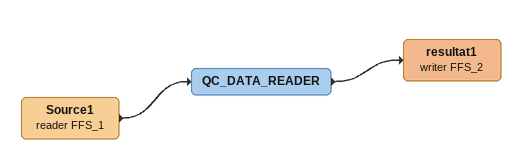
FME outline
Source1 (reader FFS_1)
    -> QC_DATA_READER
QC_DATA_READER
    -> resultat1 (writer FFS_2)
resultat1 (writer FFS_2)
